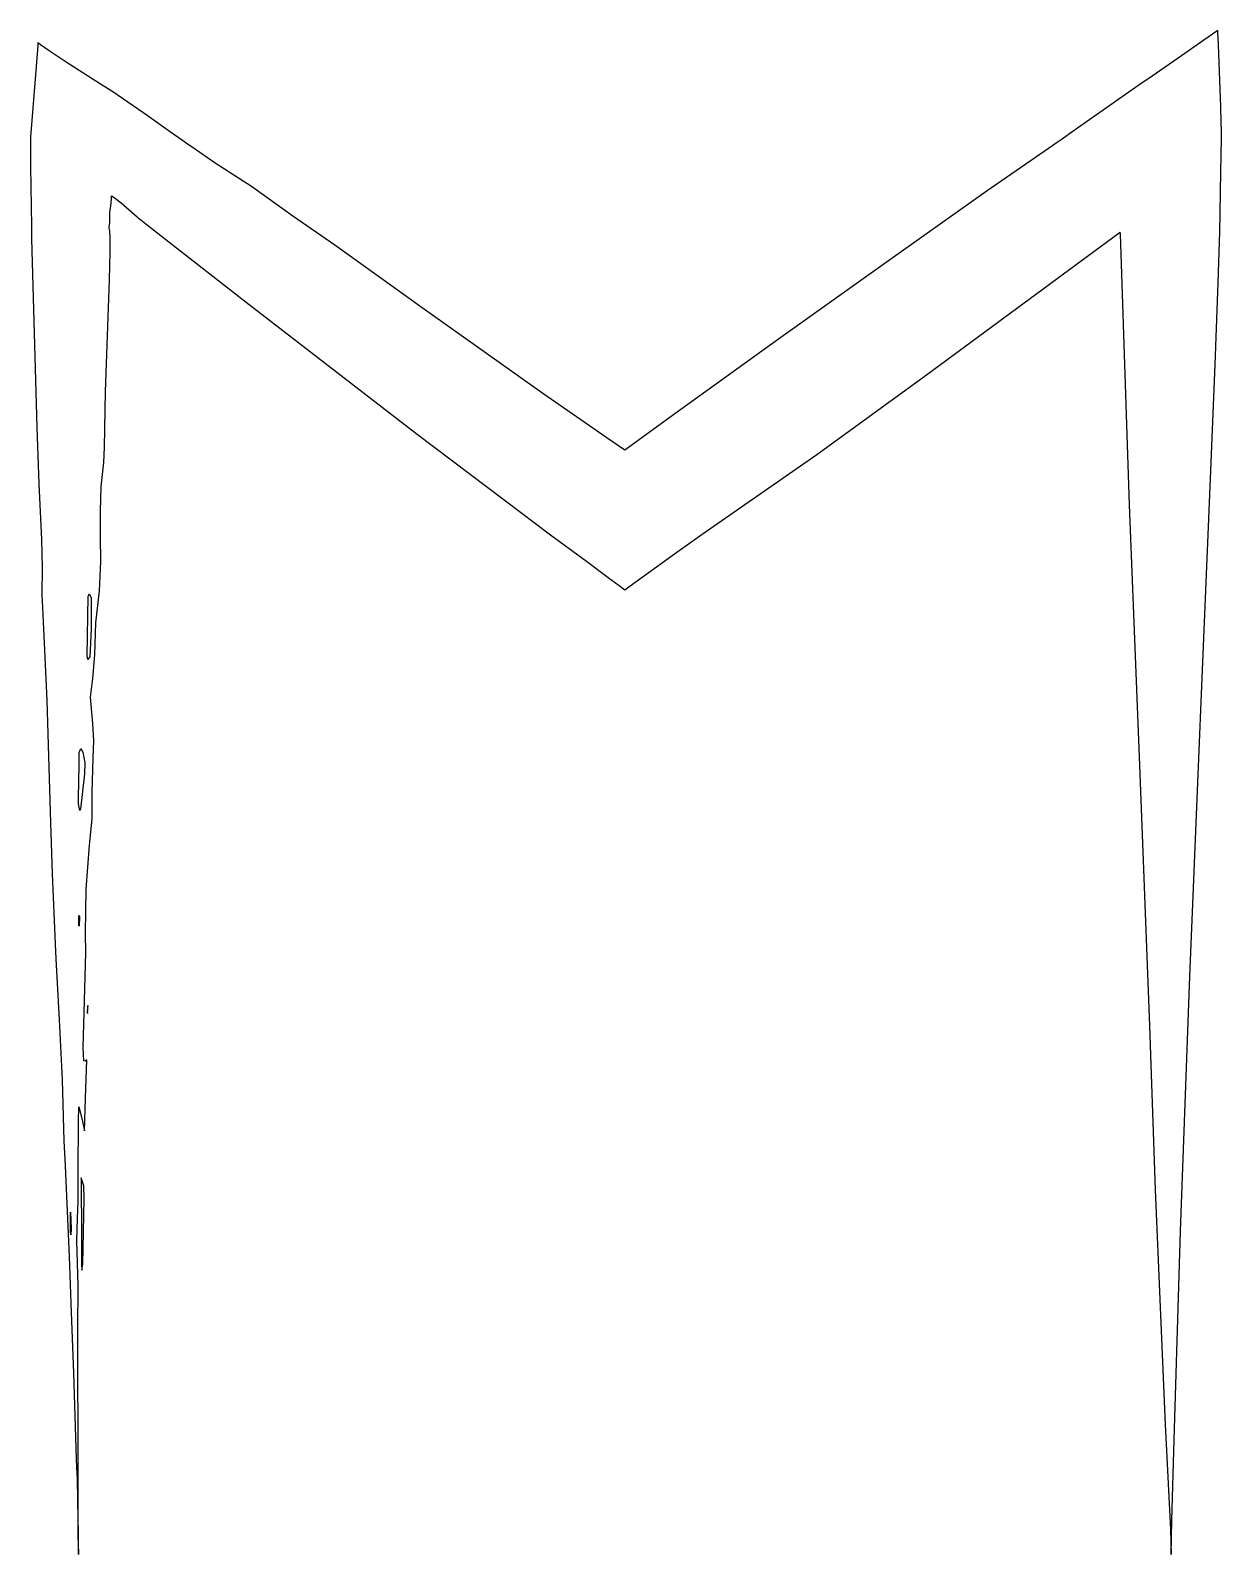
# Model space of a CAD drawing. Extents: x 0 to 91, y 0 to 117.
import ezdxf

# ---------------------------------------------------------------- set-up
doc = ezdxf.new("R2010")
doc.units = 0

msp = doc.modelspace()

# ---------------------------------------------------------------- linework, layer by layer
at = {"layer": 'Layer 1'}
for p, q in [((91.094985, 116.937303), (91.033, 116.894)), ((91.1065, 116.92), (91.094985, 116.937303)), ((0.558181, 115.846847), (0.542493, 115.451)), ((0.56185, 115.946308), (0.558181, 115.846847)), ((0.56969, 115.984027), (0.56185, 115.946308)), ((0.611143, 115.955147), (0.56969, 115.984027)), ((0.776644, 115.84), (0.611143, 115.955147)), ((1.436028, 115.387082), (0.776644, 115.84)), ((90.04007, 116.204992), (88.05023, 114.824242)), ((91.033, 116.894), (90.04007, 116.204992)), ((91.107879, 116.883023), (91.1065, 116.92)), ((91.113543, 116.733643), (91.107879, 116.883023)), ((91.124872, 116.435137), (91.113543, 116.733643)), ((91.147464, 115.83837), (91.124872, 116.435137)), ((91.32454, 111.07606), (91.147464, 115.83837)), ((0.542493, 115.451), (0.053778, 109.38823)), ((2.746758, 114.508243), (1.436028, 115.387082)), ((88.05023, 114.824242), (86.05534, 113.441242)), ((5.377248, 112.829723), (2.746758, 114.508243)), ((86.05534, 113.441242), (85.055, 112.747755)), ((6.244575, 112.279139), (5.377248, 112.829723)), ((7.14041, 111.67727), (6.244575, 112.279139)), ((85.055, 112.747755), (84.03251, 112.027502)), ((8.94689, 110.418), (7.14041, 111.67727)), ((84.03251, 112.027502), (80.08313, 109.254912)), ((10.754964, 109.131208), (8.94689, 110.418)), ((91.3673, 109.889), (91.32454, 111.07606)), ((0.008902, 108.765696), (0, 108.036)), ((0.021909, 109.100677), (0.008902, 108.765696)), ((0.053778, 109.38823), (0.021909, 109.100677)), ((11.6597, 108.49), (10.754964, 109.131208)), ((80.08313, 109.254912), (79.090013, 108.559184)), ((91.388427, 109.295893), (91.3673, 109.889)), ((91.38046, 108.65394), (91.388427, 109.295893)), ((0, 108.036), (0.009708, 106.51085)), ((12.113424, 108.170842), (11.6597, 108.49)), ((12.403655, 107.972917), (12.113424, 108.170842)), ((14.170814, 106.748902), (12.403655, 107.972917)), ((78.449482, 108.117644), (77.4362, 107.428)), ((78.702804, 108.290178), (78.449482, 108.117644)), ((79.090013, 108.559184), (78.702804, 108.290178)), ((91.341745, 106.08376), (91.38046, 108.65394)), ((0.009708, 106.51085), (0.047179, 103.428)), ((15.973545, 105.609377), (14.170814, 106.748902)), ((77.4362, 107.428), (73.40193, 104.6406)), ((16.9483, 104.979), (15.973545, 105.609377)), ((91.291332, 102.93997), (91.341745, 106.08376)), ((6.207663, 104.032173), (6.21532, 104.178928)), ((6.21532, 104.178928), (6.218247, 104.253999)), ((6.218247, 104.253999), (6.26916, 104.231704)), ((6.26916, 104.231704), (6.521421, 104.046724)), ((20.127887, 102.685375), (16.9483, 104.979)), ((73.40193, 104.6406), (65.39207, 98.9606)), ((0.047179, 103.428), (0.06946, 101.89)), ((6.092892, 102.893785), (6.119097, 103.188806)), ((6.119097, 103.188806), (6.155692, 103.469264)), ((6.155692, 103.469264), (6.207663, 104.032173)), ((6.521421, 104.046724), (6.952191, 103.72382)), ((6.952191, 103.72382), (7.969081, 102.829292)), ((91.2655, 101.492), (91.291332, 102.93997)), ((0.06946, 101.89), (0.080416, 101.351489)), ((6.048894, 101.801829), (6.081321, 102.239259)), ((6.074723, 101.689172), (6.048894, 101.801829)), ((6.081321, 102.239259), (6.092892, 102.893785)), ((7.969081, 102.829292), (8.192152, 102.631491)), ((8.192152, 102.631491), (8.219166, 102.607341)), ((8.219166, 102.607341), (8.27307, 102.563272)), ((8.27307, 102.563272), (8.465023, 102.412402)), ((8.465023, 102.412402), (8.848924, 102.110783)), ((8.848924, 102.110783), (10.384284, 100.904053)), ((23.3485, 100.454), (20.127887, 102.685375)), ((0.080416, 101.351489), (0.090935, 100.959121)), ((0.090935, 100.959121), (0.497679, 86.462121)), ((6.096694, 101.560086), (6.074723, 101.689172)), ((6.111446, 101.01971), (6.096694, 101.560086)), ((6.116808, 99.9417), (6.111446, 101.01971)), ((10.384284, 100.904053), (16.537854, 96.087223)), ((68.759481, 90.516628), (82.663481, 100.778828)), ((82.663481, 100.778828), (83.530185, 101.423395)), ((83.530185, 101.423395), (83.597904, 101.473811)), ((83.597904, 101.473811), (83.601009, 101.333022)), ((83.601009, 101.333022), (84.301842, 80.546922)), ((91.126168, 97.575215), (91.239136, 100.708425)), ((91.239136, 100.708425), (91.2655, 101.492)), ((6.058924, 97.79314), (6.116808, 99.9417)), ((30.045877, 95.655444), (23.3485, 100.454)), ((65.39207, 98.9606), (57.40349, 93.25111)), ((5.91054, 93.5025), (6.058924, 97.79314)), ((90.891769, 91.310415), (91.126168, 97.575215)), ((16.537854, 96.087223), (29.572354, 86.044623)), ((39.317917, 89.076074), (30.045877, 95.655444)), ((5.757489, 89.239169), (5.91054, 93.5025)), ((57.40349, 93.25111), (49.4332, 87.5162)), ((90.519256, 81.912895), (90.891769, 91.310415)), ((60.333435, 84.408649), (68.759481, 90.516628)), ((5.686597, 84.95744), (5.757489, 89.239169)), ((44.470227, 85.494484), (39.317917, 89.076074)), ((49.4332, 87.5162), (45.61086, 84.74834)), ((0.497679, 86.462121), (0.652038, 82.159281)), ((29.572354, 86.044623), (36.455584, 80.840403)), ((45.593927, 84.724811), (44.470227, 85.494484)), ((5.627717, 83.79851), (5.686597, 84.95744)), ((45.61086, 84.74834), (45.593927, 84.724811)), ((51.803281, 78.468528), (60.333435, 84.408649)), ((5.425699, 81.952727), (5.627717, 83.79851)), ((0.652038, 82.159281), (0.83316, 77.883201)), ((5.375018, 80.04252), (5.425699, 81.952727)), ((89.885766, 66.649695), (90.519256, 81.912895)), ((36.455584, 80.840403), (39.908654, 78.251053)), ((5.37731, 78.11296), (5.375018, 80.04252)), ((84.301842, 80.546922), (85.106307, 60.560822)), ((50.917903, 77.856953), (51.803281, 78.468528)), ((0.83316, 77.883201), (0.900965, 75.718133)), ((5.393317, 76.1918), (5.37731, 78.11296)), ((39.908654, 78.251053), (42.652614, 76.221123)), ((49.415533, 76.781183), (50.917903, 77.856953)), ((5.29336, 73.9322), (5.393317, 76.1918)), ((42.652614, 76.221123), (44.333494, 74.969473)), ((46.021283, 74.321793), (49.415533, 76.781183)), ((0.900965, 75.718133), (0.864343, 73.668371)), ((44.333494, 74.969473), (45.17655, 74.339472)), ((4.426458, 73.505402), (4.493678, 73.71391)), ((4.493678, 73.71391), (4.6443, 73.424116)), ((5.021881, 71.493645), (5.29336, 73.9322)), ((45.17655, 74.339472), (45.598729, 74.023908)), ((45.598729, 74.023908), (46.021283, 74.321793)), ((0.864343, 73.668371), (0.944011, 72.114961)), ((4.342991, 68.946392), (4.426458, 73.505402)), ((4.6443, 73.424116), (4.667205, 71.014896)), ((0.944011, 72.114961), (1.254156, 65.533971)), ((4.943912, 69.041265), (5.021881, 71.493645)), ((4.667205, 71.014896), (4.54994, 68.8767)), ((4.785134, 67.225325), (4.943912, 69.041265)), ((4.39733, 68.662945), (4.342991, 68.946392)), ((4.549944, 68.87668), (4.39733, 68.662945)), ((4.54994, 68.8767), (4.549944, 68.87668)), ((4.612044, 65.774365), (4.785134, 67.225325)), ((1.254156, 65.533971), (1.528267, 56.130361)), ((4.786457, 63.749045), (4.612044, 65.774365)), ((88.954716, 44.354895), (89.885766, 66.649695)), ((4.873247, 62.438051), (4.786457, 63.749045)), ((4.807494, 61.125835), (4.873247, 62.438051)), ((3.730851, 60.626632), (3.746174, 61.537359)), ((3.746174, 61.537359), (3.860126, 61.852152)), ((3.860126, 61.852152), (4.010127, 61.561113)), ((4.010127, 61.561113), (4.15802, 60.738347)), ((4.730936, 58.478225), (4.807494, 61.125835)), ((3.67969, 58.025212), (3.730851, 60.626632)), ((4.155087, 59.9024), (3.848114, 57.19056)), ((4.15802, 60.738347), (4.15508, 59.9024)), ((4.15508, 59.9024), (4.155087, 59.9024)), ((85.106307, 60.560822), (85.866269, 40.553222)), ((4.744693, 56.44858), (4.730936, 58.478225)), ((3.681806, 57.59749), (3.67969, 58.025212)), ((3.777034, 57.085994), (3.681806, 57.59749)), ((1.528267, 56.130361), (1.668929, 52.225611)), ((3.848114, 57.19056), (3.777034, 57.085994)), ((4.533135, 54.429945), (4.744693, 56.44858)), ((4.275083, 51.060239), (4.533135, 54.429945)), ((1.668929, 52.225611), (1.897478, 46.864421)), ((4.210479, 47.681285), (4.275083, 51.060239)), ((3.701474, 48.271041), (3.711245, 49.025028)), ((3.747719, 48.2088), (3.701474, 48.271041)), ((3.711245, 49.025028), (3.753135, 48.952455)), ((3.753135, 48.952455), (3.747719, 48.2088)), ((1.897478, 46.864421), (1.94858, 45.697651)), ((4.247202, 46.164975), (4.210479, 47.681285)), ((1.94858, 45.697651), (2.192067, 41.038161)), ((4.112449, 41.578185), (4.247202, 46.164975)), ((88.252265, 24.814495), (88.954716, 44.354895)), ((4.39831, 42.125733), (4.35835, 41.7166)), ((4.40746, 41.8093), (4.39831, 42.125733)), ((2.192067, 41.038161), (2.429018, 36.409801)), ((4.030477, 38.896845), (4.112449, 41.578185)), ((4.35835, 41.7166), (4.384241, 41.500997)), ((4.35835, 41.7166), (4.35835, 41.7166)), ((4.384241, 41.500997), (4.40746, 41.8093)), ((85.866269, 40.553222), (86.294611, 27.994822)), ((4.085872, 37.887795), (4.030477, 38.896845)), ((4.197025, 37.854869), (4.085872, 37.887795)), ((4.317096, 37.950036), (4.197025, 37.854869)), ((4.22554, 35.026706), (4.317096, 37.950036)), ((2.429018, 36.409801), (2.567307, 31.746461)), ((3.689022, 33.223206), (3.718401, 34.338566)), ((3.718401, 34.338566), (3.936233, 33.462882)), ((4.132737, 32.516156), (4.22554, 35.026706)), ((3.655288, 29.366506), (3.689022, 33.223206)), ((3.936233, 33.462882), (4.132737, 32.516156)), ((2.567307, 31.746461), (2.65799, 29.814131)), ((2.65799, 29.814131), (2.968697, 22.868291)), ((3.67147, 27.108646), (3.655288, 29.366506)), ((4.104816, 28.281678), (3.876634, 28.90553)), ((3.876634, 28.90553), (3.91651, 24.2127)), ((4.129144, 27.29623), (4.104816, 28.281678)), ((3.618441, 25.776316), (3.67147, 27.108646)), ((4.01207, 22.2694), (4.129144, 27.29623)), ((86.294611, 27.994822), (87.05812, 9.988722)), ((3.067364, 24.815921), (3.060142, 26.260051)), ((3.060142, 26.260051), (3.123255, 24.978141)), ((3.567028, 24.058096), (3.618441, 25.776316)), ((3.09282, 24.5265), (3.067364, 24.815921)), ((3.123255, 24.978141), (3.09282, 24.5265)), ((87.744068, 8.811995), (88.252265, 24.814495)), ((3.09282, 24.5265), (3.09282, 24.5265)), ((3.663705, 20.666067), (3.567028, 24.058096)), ((3.91651, 24.2127), (3.909229, 22.27327)), ((3.91651, 24.2127), (3.91651, 24.2127)), ((2.968697, 22.868291), (3.127475, 18.582501)), ((3.909229, 22.27327), (3.949747, 21.827873)), ((3.949747, 21.827873), (4.01207, 22.2694)), ((3.63201, 17.240716), (3.663705, 20.666067)), ((3.127475, 18.582501), (3.292293, 13.930861)), ((3.643211, 13.788706), (3.63201, 17.240716)), ((3.292293, 13.930861), (3.494082, 7.329581)), ((3.659394, 9.502666), (3.643211, 13.788706)), ((3.663938, 3.344166), (3.659394, 9.502666)), ((87.05812, 9.988722), (87.469845, 1.922292)), ((87.566929, 2.617275), (87.744068, 8.811995)), ((3.494082, 7.329581), (3.521221, 6.696839)), ((3.521221, 6.696839), (3.589313, 5.763599)), ((3.589313, 5.763599), (3.638357, 2.698979)), ((3.638357, 2.698979), (3.662196, 1.753166)), ((3.662196, 1.753166), (3.663938, 3.344166)), ((87.529525, 0.000822), (87.566929, 2.617275)), ((3.662385, 1.749631), (3.662137, 1.680171)), ((3.662137, 1.680171), (3.66394, 1.50291)), ((3.66394, 1.50291), (3.662385, 1.749631)), ((3.672716, 0.65097), (3.663939, 1.502925)), ((3.663939, 1.502925), (3.668796, 0.735741)), ((3.66394, 1.50291), (3.66394, 1.50291)), ((87.469845, 1.922292), (87.529525, 0.000822)), ((3.668796, 0.735741), (3.675858, 0.1332)), ((3.67676, 0.075237), (3.672716, 0.65097)), ((3.675858, 0.1332), (3.677495, 0.004421)), ((3.677495, 0.004421), (3.67676, 0.075237)), ((3.67676, 0.075237), (3.67676, 0.075237))]:
    msp.add_line(p, q, dxfattribs=at)

doc.saveas('drawing.dxf')
